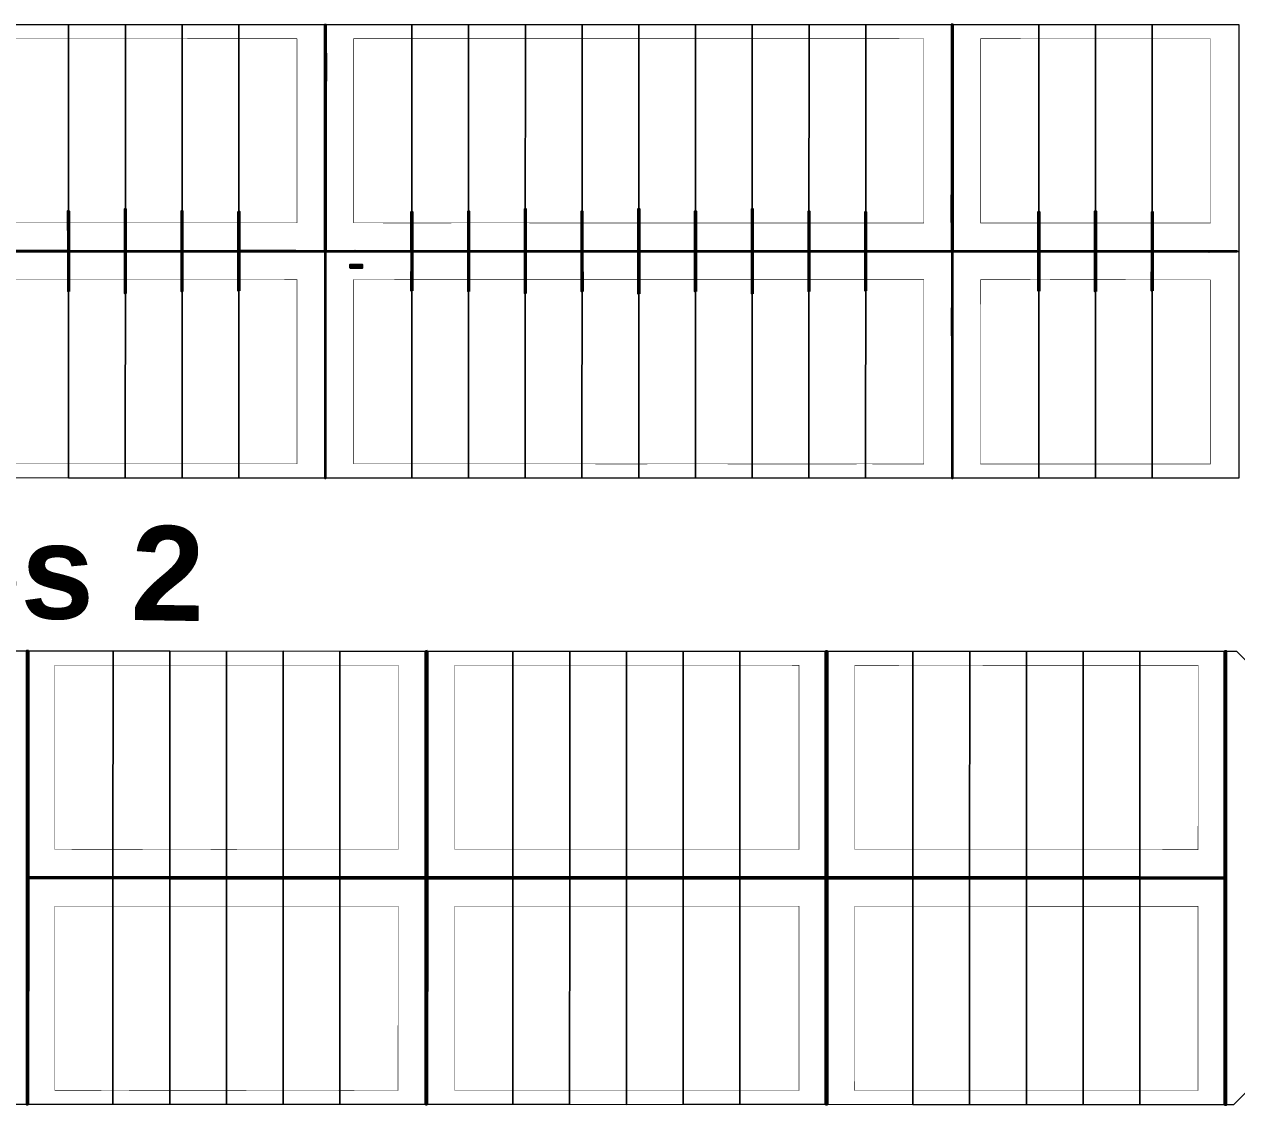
# Model space of a CAD drawing. Header units: centimetres. Extents: x -6122352 to 7132207, y -1694241 to 1947892.
# Drawn here: x 134102 to 262330, y -66196 to 48146 of the extents above; entities that cross this region are included whole.
import ezdxf
from ezdxf.enums import TextEntityAlignment as Align

# ---------------------------------------------------------------- set-up
doc = ezdxf.new("R2010")
doc.units = ezdxf.units.CM
doc.header["$MEASUREMENT"] = 0
doc.linetypes.add('XR-AR-END-SETTING OUT PLAN$0$23261-XR-AR-SI-GF$0$HIDDEN', pattern=[0.375, 0.25, -0.125])
for name, color, linetype, lineweight, true_color in [('08-Compound Wall-2', 6, 'Continuous', 25, 0xff00ff), ('23585-XR-AR-DAMAC PLOT LIMITS$0$1-End units', 7, 'Continuous', 5, 0xf8991e), ('23585-XR-AR-DAMAC PLOT LIMITS$0$1-Open Space', 7, 'Continuous', 5, 0x90cf5a)]:
    doc.layers.add(name, color=color, linetype=linetype, lineweight=lineweight, true_color=true_color)
for name, color, linetype, lineweight in [('23585-XR-AR-BOUNDARY WALLS AND SETBACKS$0$A-ANNO-TEXT', 3, 'Continuous', 25), ('23585-XR-AR-DAMAC PLOT LIMITS$0$1-Mid units', 41, 'Continuous', 5), ('A-ANNO-TEXT', 3, 'Continuous', 25)]:
    doc.layers.add(name, color=color, linetype=linetype, lineweight=lineweight)
for name, color, linetype in [('23585-XR-AR-BOUNDARY WALLS AND SETBACKS$0$cluster name', 2, 'Continuous'), ('23585-XR-AR-BOUNDARY WALLS AND SETBACKS$0$setback', 7, 'XR-AR-END-SETTING OUT PLAN$0$23261-XR-AR-SI-GF$0$HIDDEN'), ('@MI-REF LAYER', 7, 'Continuous'), ('PANEL-TAGS', 7, 'Continuous')]:
    doc.layers.add(name, color=color, linetype=linetype)
doc.styles.add('23585-XR-AR-BOUNDARY WALLS AND SETBACKS$0$Arial', font='arialbd.ttf')
doc.styles.add('PANELTAG_STYLE', font='arial.ttf')

# ---------------------------------------------------------------- blocks, each defined once
blk = doc.blocks.new('23585-XR-AR-BOUNDARY WALLS AND SETBACKS$0$A$Cfa569a08')
at = {"layer": '23585-XR-AR-BOUNDARY WALLS AND SETBACKS$0$cluster name', "style": '23585-XR-AR-BOUNDARY WALLS AND SETBACKS$0$Arial'}
blk.add_text('Maldives 2', height=10, rotation=46.6108, dxfattribs=at).set_placement((496457.64, 2768948.25))
blk = doc.blocks.new('23585-XR-AR-BOUNDARY WALLS AND SETBACKS')
at = {"transparency": 33554679}
h = blk.add_hatch(color=6, dxfattribs=at)
h.dxf.hatch_style = 1
h.paths.add_polyline_path([(496363.77, 2768902.43), (496363.69, 2768902.34), (496360.76, 2768905.03), (496360.84, 2768905.12)])
h.paths.add_polyline_path([(496367.82, 2768906.85), (496367.74, 2768906.76), (496364.76, 2768909.5), (496364.84, 2768909.59)])
h.paths.add_polyline_path([(496371.88, 2768911.28), (496371.8, 2768911.19), (496368.64, 2768914.08), (496368.72, 2768914.17)])
h.paths.add_polyline_path([(496376.04, 2768915.61), (496375.95, 2768915.52), (496372.87, 2768918.35), (496372.95, 2768918.44)])
h.paths.add_polyline_path([(496382.62, 2768916.75), (496382.54, 2768916.66), (496379.54, 2768919.22), (496379.62, 2768919.31)])
h.paths.add_polyline_path([(496380.09, 2768920.03), (496380.01, 2768919.94), (496376.75, 2768922.93), (496376.83, 2768923.02)])
h.paths.add_polyline_path([(496383.62, 2768923.7), (496379.57, 2768919.28), (496379.49, 2768919.36), (496383.53, 2768923.78)])
h.paths.add_polyline_path([(496379.57, 2768919.27), (496375.52, 2768914.85), (496375.43, 2768914.93), (496379.48, 2768919.35)])
h.paths.add_polyline_path([(496375.51, 2768914.85), (496372.96, 2768912.06), (496372.87, 2768912.13), (496375.43, 2768914.93)])
h.paths.add_polyline_path([(496386.56, 2768921.27), (496386.49, 2768921.18), (496383.6, 2768923.65), (496383.68, 2768923.74)])
h.paths.add_polyline_path([(496384.14, 2768924.45), (496384.06, 2768924.37), (496380.97, 2768927.2), (496381.06, 2768927.28)])
h.paths.add_polyline_path([(496387.68, 2768928.12), (496383.63, 2768923.7), (496383.54, 2768923.78), (496387.59, 2768928.2)])
h.paths.add_polyline_path([(496390.41, 2768925.88), (496390.33, 2768925.79), (496387.65, 2768928.08), (496387.73, 2768928.17)])
h.paths.add_polyline_path([(496391.74, 2768932.55), (496387.69, 2768928.13), (496387.6, 2768928.21), (496391.65, 2768932.63)])
h.paths.add_polyline_path([(496388.2, 2768928.88), (496388.11, 2768928.79), (496385.08, 2768931.57), (496385.16, 2768931.66)])
h.paths.add_polyline_path([(496394.3, 2768935.54), (496389.95, 2768939.52), (496390.03, 2768939.61), (496394.38, 2768935.63)])
h.paths.add_polyline_path([(496396.56, 2768937.81), (496394.48, 2768935.54), (496394.39, 2768935.63), (496396.47, 2768937.89)])
h.paths.add_polyline_path([(496394.47, 2768935.54), (496391.74, 2768932.56), (496391.65, 2768932.64), (496394.38, 2768935.62)])
h.paths.add_polyline_path([(496394.4, 2768935.44), (496398.75, 2768931.46), (496398.83, 2768931.54), (496394.48, 2768935.53)])
h.paths.add_polyline_path([(496403.7, 2768939.49), (496403.62, 2768939.4), (496400.58, 2768942.19), (496400.66, 2768942.28)])
h.paths.add_polyline_path([(496400.56, 2768942.37), (496400.48, 2768942.28), (496397.44, 2768945.06), (496397.52, 2768945.15)])
h.paths.add_polyline_path([(496400.61, 2768942.24), (496396.56, 2768937.82), (496396.48, 2768937.9), (496400.52, 2768942.32)])
h.paths.add_polyline_path([(496404.66, 2768946.66), (496400.62, 2768942.24), (496400.53, 2768942.32), (496404.58, 2768946.74)])
h.paths.add_polyline_path([(496407.8, 2768943.87), (496407.72, 2768943.78), (496404.63, 2768946.61), (496404.72, 2768946.7)])
h.paths.add_polyline_path([(496404.61, 2768946.8), (496404.53, 2768946.71), (496401.44, 2768949.54), (496401.53, 2768949.62)])
h.paths.add_polyline_path([(496408.72, 2768951.08), (496404.67, 2768946.67), (496404.58, 2768946.75), (496408.63, 2768951.16)])
h.paths.add_polyline_path([(496408.67, 2768951.22), (496408.58, 2768951.13), (496405.33, 2768954.11), (496405.41, 2768954.2)])
h.paths.add_polyline_path([(496412.03, 2768948.14), (496411.95, 2768948.05), (496408.69, 2768951.04), (496408.77, 2768951.12)])
h.paths.add_polyline_path([(496412.77, 2768955.51), (496408.72, 2768951.09), (496408.64, 2768951.17), (496412.68, 2768955.59)])
h.paths.add_polyline_path([(496416.77, 2768960.07), (496416.69, 2768959.98), (496413.43, 2768962.96), (496413.52, 2768963.05)])
h.paths.add_polyline_path([(496420.13, 2768956.99), (496420.05, 2768956.9), (496416.79, 2768959.88), (496416.88, 2768959.97)])
h.paths.add_polyline_path([(496416.82, 2768959.93), (496412.78, 2768955.51), (496412.69, 2768955.6), (496416.74, 2768960.01)])
h.paths.add_polyline_path([(496420.88, 2768964.35), (496416.83, 2768959.94), (496416.74, 2768960.02), (496420.79, 2768964.44)])
h.paths.add_polyline_path([(496412.72, 2768955.64), (496412.64, 2768955.55), (496409.55, 2768958.38), (496409.63, 2768958.47)])
h.paths.add_polyline_path([(496415.91, 2768952.72), (496415.83, 2768952.63), (496412.74, 2768955.46), (496412.82, 2768955.55)])
h.paths.add_polyline_path([(496424.01, 2768961.57), (496423.93, 2768961.48), (496420.85, 2768964.31), (496420.93, 2768964.4)])
h.paths.add_polyline_path([(496420.83, 2768964.49), (496420.74, 2768964.4), (496417.66, 2768967.23), (496417.74, 2768967.32)])
h.paths.add_polyline_path([(496428.24, 2768965.84), (496428.16, 2768965.75), (496424.9, 2768968.73), (496424.98, 2768968.82)])
h.paths.add_polyline_path([(496424.88, 2768968.91), (496424.8, 2768968.83), (496421.54, 2768971.81), (496421.62, 2768971.9)])
h.paths.add_polyline_path([(496424.93, 2768968.78), (496420.88, 2768964.36), (496420.8, 2768964.44), (496424.84, 2768968.86)])
h.paths.add_polyline_path([(496428.98, 2768973.2), (496424.94, 2768968.79), (496424.85, 2768968.87), (496428.9, 2768973.28)])
h.paths.add_polyline_path([(496428.93, 2768973.34), (496428.85, 2768973.25), (496425.76, 2768976.08), (496425.85, 2768976.17)])
h.paths.add_polyline_path([(496432.12, 2768970.42), (496432.04, 2768970.33), (496428.95, 2768973.15), (496429.04, 2768973.24)])
h.paths.add_polyline_path([(496433.04, 2768977.63), (496428.99, 2768973.21), (496428.9, 2768973.29), (496432.95, 2768977.71)])
h.paths.add_polyline_path([(496436.12, 2768974.89), (496436.04, 2768974.8), (496433.01, 2768977.58), (496433.09, 2768977.67)])
h.paths.add_polyline_path([(496432.99, 2768977.76), (496432.91, 2768977.67), (496429.87, 2768980.45), (496429.95, 2768980.54)])
h.paths.add_polyline_path([(496437.09, 2768982.05), (496433.04, 2768977.63), (496432.96, 2768977.71), (496437, 2768982.13)])
h.paths.add_polyline_path([(496439.08, 2768984.22), (496437.1, 2768982.06), (496437.01, 2768982.14), (496438.99, 2768984.3)])
h.paths.add_polyline_path([(496450.51, 2768990.59), (496450.43, 2768990.51), (496447.4, 2768993.28), (496447.48, 2768993.37)])
h.paths.add_polyline_path([(496447.38, 2768993.47), (496447.29, 2768993.38), (496444.26, 2768996.16), (496444.34, 2768996.25)])
h.paths.add_polyline_path([(496447.43, 2768993.33), (496443.38, 2768988.91), (496443.29, 2768988.99), (496447.34, 2768993.41)])
h.paths.add_polyline_path([(496451.48, 2768997.75), (496447.43, 2768993.34), (496447.35, 2768993.42), (496451.39, 2768997.83)])
h.paths.add_polyline_path([(496454.62, 2768994.97), (496454.53, 2768994.88), (496451.45, 2768997.71), (496451.53, 2768997.79)])
h.paths.add_polyline_path([(496451.43, 2768997.89), (496451.35, 2768997.8), (496448.26, 2769000.63), (496448.34, 2769000.72)])
h.paths.add_polyline_path([(496455.53, 2769002.18), (496451.49, 2768997.76), (496451.4, 2768997.84), (496455.45, 2769002.26)])
h.paths.add_polyline_path([(496458.84, 2768999.24), (496458.76, 2768999.15), (496455.5, 2769002.13), (496455.59, 2769002.22)])
h.paths.add_polyline_path([(496455.48, 2769002.31), (496455.4, 2769002.22), (496452.14, 2769005.21), (496452.23, 2769005.3)])
h.paths.add_polyline_path([(496459.59, 2769006.6), (496455.54, 2769002.18), (496455.45, 2769002.27), (496459.5, 2769006.68)])
h.paths.add_polyline_path([(496462.72, 2769003.82), (496462.64, 2769003.73), (496459.56, 2769006.55), (496459.64, 2769006.64)])
h.paths.add_polyline_path([(496459.54, 2769006.74), (496459.46, 2769006.65), (496456.37, 2769009.48), (496456.45, 2769009.57)])
h.paths.add_polyline_path([(496463.64, 2769011.03), (496459.59, 2769006.61), (496459.51, 2769006.69), (496463.55, 2769011.11)])
h.paths.add_polyline_path([(496466.95, 2769008.09), (496466.86, 2769008), (496463.61, 2769010.98), (496463.69, 2769011.07)])
h.paths.add_polyline_path([(496463.59, 2769011.16), (496463.51, 2769011.07), (496460.25, 2769014.06), (496460.33, 2769014.15)])
h.paths.add_polyline_path([(496467.69, 2769015.45), (496463.65, 2769011.03), (496463.56, 2769011.11), (496467.61, 2769015.53)])
h.paths.add_polyline_path([(496470.83, 2769012.67), (496470.75, 2769012.58), (496467.67, 2769015.4), (496467.75, 2769015.49)])
h.paths.add_polyline_path([(496467.64, 2769015.58), (496467.56, 2769015.5), (496464.47, 2769018.32), (496464.56, 2769018.41)])
h.paths.add_polyline_path([(496471.75, 2769019.87), (496467.7, 2769015.46), (496467.61, 2769015.54), (496471.66, 2769019.95)])
h.paths.add_polyline_path([(496475.05, 2769016.93), (496474.97, 2769016.85), (496471.72, 2769019.83), (496471.8, 2769019.91)])
h.paths.add_polyline_path([(496471.7, 2769020.01), (496471.62, 2769019.92), (496468.36, 2769022.9), (496468.44, 2769022.99)])
h.paths.add_polyline_path([(496475.8, 2769024.3), (496471.76, 2769019.88), (496471.67, 2769019.96), (496475.71, 2769024.38)])
h.paths.add_polyline_path([(496478.94, 2769021.51), (496478.85, 2769021.42), (496475.77, 2769024.25), (496475.85, 2769024.34)])
h.paths.add_polyline_path([(496475.75, 2769024.43), (496475.67, 2769024.34), (496472.58, 2769027.17), (496472.66, 2769027.26)])
h.paths.add_polyline_path([(496479.85, 2769028.72), (496475.81, 2769024.3), (496475.72, 2769024.38), (496479.77, 2769028.8)])
h.paths.add_polyline_path([(496482.94, 2769025.98), (496482.86, 2769025.9), (496479.83, 2769028.67), (496479.91, 2769028.76)])
h.paths.add_polyline_path([(496479.8, 2769028.86), (496479.72, 2769028.77), (496476.69, 2769031.55), (496476.77, 2769031.64)])
h.paths.add_polyline_path([(496483.91, 2769033.14), (496479.86, 2769028.73), (496479.77, 2769028.81), (496483.82, 2769033.23)])
h.paths.add_polyline_path([(496488.16, 2769037.79), (496486.09, 2769035.52), (496486, 2769035.6), (496488.08, 2769037.87)])
h.paths.add_polyline_path([(496485.9, 2769035.51), (496481.55, 2769039.5), (496481.63, 2769039.59), (496485.98, 2769035.6)])
h.paths.add_polyline_path([(496486.08, 2769035.51), (496483.92, 2769033.15), (496483.83, 2769033.23), (496485.99, 2769035.6)])
h.paths.add_polyline_path([(496486.01, 2769035.42), (496490.36, 2769031.43), (496490.44, 2769031.52), (496486.09, 2769035.51)])
h.paths.add_polyline_path([(496495.3, 2769039.47), (496495.22, 2769039.38), (496492.19, 2769042.17), (496492.27, 2769042.25)])
h.paths.add_polyline_path([(496492.17, 2769042.35), (496492.08, 2769042.26), (496489.05, 2769045.04), (496489.13, 2769045.13)])
h.paths.add_polyline_path([(496492.22, 2769042.21), (496488.17, 2769037.8), (496488.08, 2769037.88), (496492.13, 2769042.29)])
h.paths.add_polyline_path([(496496.27, 2769046.64), (496492.22, 2769042.22), (496492.14, 2769042.3), (496496.18, 2769046.72)])
h.paths.add_polyline_path([(496499.41, 2769043.85), (496499.33, 2769043.76), (496496.24, 2769046.59), (496496.32, 2769046.68)])
h.paths.add_polyline_path([(496496.22, 2769046.77), (496496.14, 2769046.68), (496493.05, 2769049.51), (496493.13, 2769049.6)])
h.paths.add_polyline_path([(496500.32, 2769051.06), (496496.28, 2769046.64), (496496.19, 2769046.72), (496500.24, 2769051.14)])
h.paths.add_polyline_path([(496503.63, 2769048.12), (496503.55, 2769048.03), (496500.3, 2769051.01), (496500.38, 2769051.1)])
h.paths.add_polyline_path([(496500.27, 2769051.2), (496500.19, 2769051.11), (496496.94, 2769054.09), (496497.02, 2769054.18)])
h.paths.add_polyline_path([(496504.38, 2769055.48), (496500.33, 2769051.07), (496500.24, 2769051.15), (496504.29, 2769055.56)])
h.paths.add_polyline_path([(496507.52, 2769052.7), (496507.44, 2769052.61), (496504.35, 2769055.44), (496504.43, 2769055.52)])
h.paths.add_polyline_path([(496504.33, 2769055.62), (496504.25, 2769055.53), (496501.16, 2769058.36), (496501.24, 2769058.45)])
h.paths.add_polyline_path([(496508.43, 2769059.91), (496504.39, 2769055.49), (496504.3, 2769055.57), (496508.34, 2769059.99)])
h.paths.add_polyline_path([(496511.74, 2769056.97), (496511.66, 2769056.88), (496508.4, 2769059.86), (496508.48, 2769059.95)])
h.paths.add_polyline_path([(496508.38, 2769060.04), (496508.3, 2769059.95), (496505.04, 2769062.94), (496505.12, 2769063.03)])
h.paths.add_polyline_path([(496512.49, 2769064.33), (496508.44, 2769059.92), (496508.35, 2769060), (496512.4, 2769064.41)])
h.paths.add_polyline_path([(496515.62, 2769061.54), (496515.54, 2769061.46), (496512.46, 2769064.28), (496512.54, 2769064.37)])
h.paths.add_polyline_path([(496512.43, 2769064.47), (496512.35, 2769064.38), (496509.26, 2769067.21), (496509.35, 2769067.3)])
h.paths.add_polyline_path([(496516.54, 2769068.76), (496512.49, 2769064.34), (496512.4, 2769064.42), (496516.45, 2769068.84)])
h.paths.add_polyline_path([(496519.85, 2769065.81), (496519.77, 2769065.72), (496516.51, 2769068.71), (496516.59, 2769068.8)])
h.paths.add_polyline_path([(496516.49, 2769068.89), (496516.41, 2769068.8), (496513.15, 2769071.79), (496513.23, 2769071.88)])
h.paths.add_polyline_path([(496520.59, 2769073.18), (496516.55, 2769068.76), (496516.46, 2769068.84), (496520.5, 2769073.26)])
h.paths.add_polyline_path([(496524.65, 2769077.6), (496520.6, 2769073.19), (496520.51, 2769073.27), (496524.56, 2769077.68)])
h.paths.add_polyline_path([(496520.54, 2769073.31), (496520.46, 2769073.23), (496517.37, 2769076.06), (496517.45, 2769076.14)])
h.paths.add_polyline_path([(496523.73, 2769070.39), (496523.65, 2769070.3), (496520.56, 2769073.13), (496520.64, 2769073.22)])
h.paths.add_polyline_path([(496527.73, 2769074.86), (496527.65, 2769074.77), (496524.62, 2769077.56), (496524.7, 2769077.64)])
h.paths.add_polyline_path([(496524.59, 2769077.74), (496524.51, 2769077.65), (496521.48, 2769080.43), (496521.56, 2769080.52)])
h.paths.add_polyline_path([(496528.7, 2769082.03), (496524.65, 2769077.61), (496524.56, 2769077.69), (496528.61, 2769082.11)])
h.paths.add_polyline_path([(496530.8, 2769084.3), (496535.15, 2769080.32), (496535.23, 2769080.4), (496530.88, 2769084.39)])
h.paths.add_polyline_path([(496530.69, 2769084.4), (496526.34, 2769088.38), (496526.43, 2769088.47), (496530.77, 2769084.48)])
h.paths.add_polyline_path([(496530.87, 2769084.4), (496528.71, 2769082.03), (496528.62, 2769082.12), (496530.78, 2769084.48)])
h.paths.add_polyline_path([(496532.95, 2769086.67), (496530.88, 2769084.4), (496530.79, 2769084.49), (496532.87, 2769086.75)])
h.paths.add_polyline_path([(496540.1, 2769088.35), (496540.02, 2769088.27), (496536.98, 2769091.05), (496537.06, 2769091.14)])
h.paths.add_polyline_path([(496536.96, 2769091.23), (496536.88, 2769091.14), (496533.84, 2769093.92), (496533.92, 2769094.01)])
h.paths.add_polyline_path([(496537.01, 2769091.1), (496532.96, 2769086.68), (496532.87, 2769086.76), (496536.92, 2769091.18)])
h.paths.add_polyline_path([(496541.06, 2769095.52), (496537.02, 2769091.1), (496536.93, 2769091.18), (496540.97, 2769095.6)])
h.paths.add_polyline_path([(496544.2, 2769092.73), (496544.12, 2769092.64), (496541.03, 2769095.47), (496541.11, 2769095.56)])
h.paths.add_polyline_path([(496541.01, 2769095.65), (496540.93, 2769095.57), (496537.84, 2769098.39), (496537.92, 2769098.48)])
h.paths.add_polyline_path([(496545.12, 2769099.94), (496541.07, 2769095.53), (496540.98, 2769095.61), (496545.03, 2769100.02)])
h.paths.add_polyline_path([(496548.2, 2769097.2), (496548.12, 2769097.11), (496545.09, 2769099.9), (496545.17, 2769099.98)])
h.paths.add_polyline_path([(496545.06, 2769100.08), (496544.98, 2769099.99), (496541.95, 2769102.77), (496542.03, 2769102.86)])
h.paths.add_polyline_path([(496549.17, 2769104.37), (496545.12, 2769099.95), (496545.03, 2769100.03), (496549.08, 2769104.45)])
h.paths.add_polyline_path([(496551.16, 2769106.54), (496549.18, 2769104.37), (496549.09, 2769104.46), (496551.07, 2769106.62)])
h.paths.add_polyline_path([(496526.34, 2769088.39), (496521.91, 2769092.44), (496521.99, 2769092.53), (496526.42, 2769088.48)])
h.paths.add_polyline_path([(496521.91, 2769092.45), (496517.48, 2769096.5), (496517.56, 2769096.59), (496521.99, 2769092.54)])
h.paths.add_polyline_path([(496517.47, 2769096.51), (496513.05, 2769100.56), (496513.13, 2769100.65), (496517.56, 2769096.6)])
h.paths.add_polyline_path([(496539.59, 2769076.25), (496544.01, 2769072.2), (496544.09, 2769072.28), (496539.67, 2769076.34)])
h.paths.add_polyline_path([(496535.15, 2769080.31), (496539.58, 2769076.26), (496539.66, 2769076.34), (496535.24, 2769080.4)])
h.paths.add_polyline_path([(496544.02, 2769072.19), (496548.44, 2769068.14), (496548.52, 2769068.22), (496544.1, 2769072.28)])
h.paths.add_polyline_path([(496481.55, 2769039.51), (496477.12, 2769043.56), (496477.2, 2769043.65), (496481.63, 2769039.59)])
h.paths.add_polyline_path([(496477.12, 2769043.57), (496472.69, 2769047.62), (496472.77, 2769047.71), (496477.2, 2769043.65)])
h.paths.add_polyline_path([(496472.68, 2769047.63), (496468.26, 2769051.68), (496468.34, 2769051.77), (496472.77, 2769047.72)])
h.paths.add_polyline_path([(496494.8, 2769027.37), (496499.22, 2769023.31), (496499.3, 2769023.4), (496494.88, 2769027.45)])
h.paths.add_polyline_path([(496490.36, 2769031.43), (496494.79, 2769027.37), (496494.87, 2769027.46), (496490.45, 2769031.52)])
h.paths.add_polyline_path([(496499.23, 2769023.31), (496503.65, 2769019.25), (496503.73, 2769019.34), (496499.31, 2769023.39)])
h.paths.add_polyline_path([(496389.94, 2768939.53), (496385.52, 2768943.58), (496385.6, 2768943.67), (496390.02, 2768939.62)])
h.paths.add_polyline_path([(496381.08, 2768947.65), (496376.65, 2768951.7), (496376.73, 2768951.79), (496381.16, 2768947.74)])
h.paths.add_polyline_path([(496385.51, 2768943.59), (496381.08, 2768947.64), (496381.17, 2768947.73), (496385.59, 2768943.68)])
h.paths.add_polyline_path([(496398.76, 2768931.45), (496403.18, 2768927.4), (496403.26, 2768927.48), (496398.84, 2768931.54)])
h.paths.add_polyline_path([(496403.19, 2768927.39), (496407.61, 2768923.34), (496407.69, 2768923.42), (496403.27, 2768927.48)])
h.paths.add_polyline_path([(496407.62, 2768923.33), (496412.04, 2768919.28), (496412.12, 2768919.36), (496407.7, 2768923.42)])
h.paths.add_polyline_path([(496443.37, 2768988.91), (496441.39, 2768986.74), (496441.3, 2768986.82), (496443.29, 2768988.99)])
at = {"layer": '08-Compound Wall-2'}
for points in [[(496551.16, 2769106.54), (496549.18, 2769104.37), (496549.09, 2769104.46), (496551.07, 2769106.62)], [(496549.17, 2769104.37), (496545.12, 2769099.95), (496545.03, 2769100.03), (496549.08, 2769104.45)], [(496545.06, 2769100.08), (496544.98, 2769099.99), (496541.95, 2769102.77), (496542.03, 2769102.86)], [(496517.47, 2769096.51), (496513.05, 2769100.56), (496513.13, 2769100.65), (496517.56, 2769096.6)], [(496545.12, 2769099.94), (496541.07, 2769095.53), (496540.98, 2769095.61), (496545.03, 2769100.02)], [(496548.2, 2769097.2), (496548.12, 2769097.11), (496545.09, 2769099.9), (496545.17, 2769099.98)], [(496541.01, 2769095.65), (496540.93, 2769095.57), (496537.84, 2769098.39), (496537.92, 2769098.48)], [(496521.91, 2769092.45), (496517.48, 2769096.5), (496517.56, 2769096.59), (496521.99, 2769092.54)], [(496541.06, 2769095.52), (496537.02, 2769091.1), (496536.93, 2769091.18), (496540.97, 2769095.6)], [(496544.2, 2769092.73), (496544.12, 2769092.64), (496541.03, 2769095.47), (496541.11, 2769095.56)], [(496536.96, 2769091.23), (496536.88, 2769091.14), (496533.84, 2769093.92), (496533.92, 2769094.01)], [(496526.34, 2769088.39), (496521.91, 2769092.44), (496521.99, 2769092.53), (496526.42, 2769088.48)], [(496537.01, 2769091.1), (496532.96, 2769086.68), (496532.87, 2769086.76), (496536.92, 2769091.18)], [(496540.1, 2769088.35), (496540.02, 2769088.27), (496536.98, 2769091.05), (496537.06, 2769091.14)], [(496530.69, 2769084.4), (496526.34, 2769088.38), (496526.43, 2769088.47), (496530.77, 2769084.48)], [(496532.95, 2769086.67), (496530.88, 2769084.4), (496530.79, 2769084.49), (496532.87, 2769086.75)], [(496530.87, 2769084.4), (496528.71, 2769082.03), (496528.62, 2769082.12), (496530.78, 2769084.48)], [(496530.8, 2769084.3), (496535.15, 2769080.32), (496535.23, 2769080.4), (496530.88, 2769084.39)], [(496528.7, 2769082.03), (496524.65, 2769077.61), (496524.56, 2769077.69), (496528.61, 2769082.11)], [(496524.59, 2769077.74), (496524.51, 2769077.65), (496521.48, 2769080.43), (496521.56, 2769080.52)], [(496535.15, 2769080.31), (496539.58, 2769076.26), (496539.66, 2769076.34), (496535.24, 2769080.4)], [(496524.65, 2769077.6), (496520.6, 2769073.19), (496520.51, 2769073.27), (496524.56, 2769077.68)], [(496527.73, 2769074.86), (496527.65, 2769074.77), (496524.62, 2769077.56), (496524.7, 2769077.64)], [(496539.59, 2769076.25), (496544.01, 2769072.2), (496544.09, 2769072.28), (496539.67, 2769076.34)], [(496520.54, 2769073.31), (496520.46, 2769073.23), (496517.37, 2769076.06), (496517.45, 2769076.14)], [(496520.59, 2769073.18), (496516.55, 2769068.76), (496516.46, 2769068.84), (496520.5, 2769073.26)], [(496523.73, 2769070.39), (496523.65, 2769070.3), (496520.56, 2769073.13), (496520.64, 2769073.22)], [(496516.49, 2769068.89), (496516.41, 2769068.8), (496513.15, 2769071.79), (496513.23, 2769071.88)], [(496544.02, 2769072.19), (496548.44, 2769068.14), (496548.52, 2769068.22), (496544.1, 2769072.28)], [(496516.54, 2769068.76), (496512.49, 2769064.34), (496512.4, 2769064.42), (496516.45, 2769068.84)], [(496519.85, 2769065.81), (496519.77, 2769065.72), (496516.51, 2769068.71), (496516.59, 2769068.8)], [(496512.43, 2769064.47), (496512.35, 2769064.38), (496509.26, 2769067.21), (496509.35, 2769067.3)], [(496512.49, 2769064.33), (496508.44, 2769059.92), (496508.35, 2769060), (496512.4, 2769064.41)], [(496515.62, 2769061.54), (496515.54, 2769061.46), (496512.46, 2769064.28), (496512.54, 2769064.37)], [(496508.38, 2769060.04), (496508.3, 2769059.95), (496505.04, 2769062.94), (496505.12, 2769063.03)], [(496508.43, 2769059.91), (496504.39, 2769055.49), (496504.3, 2769055.57), (496508.34, 2769059.99)], [(496511.74, 2769056.97), (496511.66, 2769056.88), (496508.4, 2769059.86), (496508.48, 2769059.95)], [(496504.33, 2769055.62), (496504.25, 2769055.53), (496501.16, 2769058.36), (496501.24, 2769058.45)], [(496504.38, 2769055.48), (496500.33, 2769051.07), (496500.24, 2769051.15), (496504.29, 2769055.56)], [(496507.52, 2769052.7), (496507.44, 2769052.61), (496504.35, 2769055.44), (496504.43, 2769055.52)], [(496500.27, 2769051.2), (496500.19, 2769051.11), (496496.94, 2769054.09), (496497.02, 2769054.18)], [(496472.68, 2769047.63), (496468.26, 2769051.68), (496468.34, 2769051.77), (496472.77, 2769047.72)], [(496500.32, 2769051.06), (496496.28, 2769046.64), (496496.19, 2769046.72), (496500.24, 2769051.14)], [(496503.63, 2769048.12), (496503.55, 2769048.03), (496500.3, 2769051.01), (496500.38, 2769051.1)], [(496496.22, 2769046.77), (496496.14, 2769046.68), (496493.05, 2769049.51), (496493.13, 2769049.6)], [(496477.12, 2769043.57), (496472.69, 2769047.62), (496472.77, 2769047.71), (496477.2, 2769043.65)], [(496496.27, 2769046.64), (496492.22, 2769042.22), (496492.14, 2769042.3), (496496.18, 2769046.72)], [(496499.41, 2769043.85), (496499.33, 2769043.76), (496496.24, 2769046.59), (496496.32, 2769046.68)], [(496492.17, 2769042.35), (496492.08, 2769042.26), (496489.05, 2769045.04), (496489.13, 2769045.13)], [(496481.55, 2769039.51), (496477.12, 2769043.56), (496477.2, 2769043.65), (496481.63, 2769039.59)], [(496492.22, 2769042.21), (496488.17, 2769037.8), (496488.08, 2769037.88), (496492.13, 2769042.29)], [(496495.3, 2769039.47), (496495.22, 2769039.38), (496492.19, 2769042.17), (496492.27, 2769042.25)], [(496485.9, 2769035.51), (496481.55, 2769039.5), (496481.63, 2769039.59), (496485.98, 2769035.6)], [(496488.16, 2769037.79), (496486.09, 2769035.52), (496486, 2769035.6), (496488.08, 2769037.87)], [(496486.08, 2769035.51), (496483.92, 2769033.15), (496483.83, 2769033.23), (496485.99, 2769035.6)], [(496486.01, 2769035.42), (496490.36, 2769031.43), (496490.44, 2769031.52), (496486.09, 2769035.51)], [(496483.91, 2769033.14), (496479.86, 2769028.73), (496479.77, 2769028.81), (496483.82, 2769033.23)], [(496479.8, 2769028.86), (496479.72, 2769028.77), (496476.69, 2769031.55), (496476.77, 2769031.64)], [(496490.36, 2769031.43), (496494.79, 2769027.37), (496494.87, 2769027.46), (496490.45, 2769031.52)], [(496479.85, 2769028.72), (496475.81, 2769024.3), (496475.72, 2769024.38), (496479.77, 2769028.8)], [(496482.94, 2769025.98), (496482.86, 2769025.9), (496479.83, 2769028.67), (496479.91, 2769028.76)], [(496494.8, 2769027.37), (496499.22, 2769023.31), (496499.3, 2769023.4), (496494.88, 2769027.45)], [(496475.75, 2769024.43), (496475.67, 2769024.34), (496472.58, 2769027.17), (496472.66, 2769027.26)], [(496475.8, 2769024.3), (496471.76, 2769019.88), (496471.67, 2769019.96), (496475.71, 2769024.38)], [(496478.94, 2769021.51), (496478.85, 2769021.42), (496475.77, 2769024.25), (496475.85, 2769024.34)], [(496471.7, 2769020.01), (496471.62, 2769019.92), (496468.36, 2769022.9), (496468.44, 2769022.99)], [(496499.23, 2769023.31), (496503.65, 2769019.25), (496503.73, 2769019.34), (496499.31, 2769023.39)], [(496471.75, 2769019.87), (496467.7, 2769015.46), (496467.61, 2769015.54), (496471.66, 2769019.95)], [(496475.05, 2769016.93), (496474.97, 2769016.85), (496471.72, 2769019.83), (496471.8, 2769019.91)], [(496467.64, 2769015.58), (496467.56, 2769015.5), (496464.47, 2769018.32), (496464.56, 2769018.41)], [(496467.69, 2769015.45), (496463.65, 2769011.03), (496463.56, 2769011.11), (496467.61, 2769015.53)], [(496470.83, 2769012.67), (496470.75, 2769012.58), (496467.67, 2769015.4), (496467.75, 2769015.49)]]:
    blk.add_lwpolyline(points, close=True, dxfattribs=at)
for points in [[(496513.16, 2769100.68), (496513.09, 2769100.61), (496513.02, 2769100.53)], [(496553.06, 2769046.09), (496570.68, 2769029.94), (496576.8, 2769036.62), (496580.85, 2769041.04), (496584.9, 2769045.46), (496588.96, 2769049.89), (496593.01, 2769054.31), (496599.06, 2769060.91), (496581.43, 2769077.06)], [(496599.26, 2769060.99), (496581.57, 2769077.2), (496581.43, 2769077.06)], [(496616.82, 2769044.63), (496616.96, 2769044.77), (496599.26, 2769060.99)], [(496616.82, 2769044.63), (496599.2, 2769060.77), (496593.16, 2769054.18), (496589.1, 2769049.75), (496585.05, 2769045.33), (496581, 2769040.9), (496576.94, 2769036.48), (496570.83, 2769029.81), (496588.45, 2769013.66)], [(496524.48, 2769014.9), (496542.11, 2768998.76), (496548.22, 2769005.43), (496552.27, 2769009.85), (496556.33, 2769014.28), (496560.38, 2769018.7), (496564.43, 2769023.12), (496570.55, 2769029.8), (496552.93, 2769045.94)], [(496553.06, 2769046.09), (496552.99, 2769046.02), (496552.93, 2769045.94)], [(496588.32, 2769013.51), (496570.69, 2769029.66), (496564.58, 2769022.99), (496560.53, 2769018.56), (496556.47, 2769014.14), (496552.42, 2769009.72), (496548.37, 2769005.29), (496542.25, 2768998.62), (496559.87, 2768982.47)], [(496495.97, 2768983.79), (496513.6, 2768967.64), (496519.64, 2768974.24), (496523.7, 2768978.66), (496527.75, 2768983.09), (496531.8, 2768987.51), (496535.86, 2768991.94), (496541.97, 2768998.61), (496524.35, 2769014.75)], [(496524.48, 2769014.9), (496524.42, 2769014.83), (496524.35, 2769014.75)], [(496588.32, 2769013.51), (496588.38, 2769013.59), (496588.45, 2769013.66)], [(496559.74, 2768982.33), (496542.12, 2768998.47), (496536, 2768991.8), (496531.95, 2768987.38), (496527.9, 2768982.95), (496523.84, 2768978.53), (496519.79, 2768974.11), (496513.74, 2768967.51), (496531.36, 2768951.36)], [(496495.97, 2768983.79), (496495.84, 2768983.64), (496513.53, 2768967.43)], [(496559.74, 2768982.33), (496559.81, 2768982.4), (496559.87, 2768982.47)], [(496513.53, 2768967.43), (496531.23, 2768951.21), (496531.36, 2768951.36)]]:
    blk.add_lwpolyline(points, dxfattribs=at)
at = {"layer": '23585-XR-AR-BOUNDARY WALLS AND SETBACKS$0$setback', "ltscale": 40, "const_width": 0.05}
for points in [[(496516.22, 2769101.81), (496530.6, 2769088.63), (496534.76, 2769093.17), (496538.81, 2769097.59), (496542.86, 2769102.01), (496547.02, 2769106.55), (496532.64, 2769119.72), (496528.49, 2769115.19), (496524.43, 2769110.76), (496520.38, 2769106.34)], [(496549.4, 2769071.4), (496553.56, 2769075.94), (496557.61, 2769080.36), (496561.66, 2769084.79), (496565.82, 2769089.32), (496551.44, 2769102.49), (496547.29, 2769097.96), (496543.23, 2769093.54), (496539.18, 2769089.11), (496535.02, 2769084.58)], [(496526.55, 2769084.21), (496512.17, 2769097.38), (496508.02, 2769092.85), (496503.96, 2769088.42), (496499.91, 2769084), (496495.86, 2769079.58), (496491.8, 2769075.15), (496487.75, 2769070.73), (496483.69, 2769066.3), (496479.64, 2769061.88), (496475.59, 2769057.46), (496471.43, 2769052.92), (496485.81, 2769039.75), (496489.97, 2769044.28), (496494.02, 2769048.71), (496498.07, 2769053.13), (496502.13, 2769057.55), (496506.18, 2769061.98), (496510.23, 2769066.4), (496514.29, 2769070.83), (496518.34, 2769075.25), (496522.39, 2769079.67)], [(496545.35, 2769066.98), (496530.97, 2769080.15), (496526.82, 2769075.62), (496522.76, 2769071.2), (496518.71, 2769066.77), (496514.66, 2769062.35), (496510.6, 2769057.93), (496506.55, 2769053.5), (496502.5, 2769049.08), (496498.44, 2769044.65), (496494.39, 2769040.23), (496490.23, 2769035.7), (496504.61, 2769022.52), (496508.77, 2769027.06), (496512.82, 2769031.48), (496516.87, 2769035.9), (496520.93, 2769040.33), (496524.98, 2769044.75), (496529.03, 2769049.18), (496533.09, 2769053.6), (496537.14, 2769058.02), (496541.19, 2769062.45)], [(496589.3, 2769016.81), (496574.93, 2769029.99), (496579.08, 2769034.52), (496583.14, 2769038.95), (496587.19, 2769043.37), (496591.24, 2769047.79), (496595.3, 2769052.22), (496599.45, 2769056.75), (496613.83, 2769043.58), (496609.67, 2769039.04), (496605.62, 2769034.62), (496601.57, 2769030.2), (496597.51, 2769025.77), (496593.46, 2769021.35)], [(496585.32, 2769012.46), (496570.94, 2769025.64), (496566.72, 2769021.03), (496562.67, 2769016.61), (496558.61, 2769012.18), (496554.56, 2769007.76), (496550.51, 2769003.33), (496546.35, 2768998.8), (496560.73, 2768985.63), (496564.88, 2768990.16), (496568.94, 2768994.58), (496572.99, 2768999.01), (496577.04, 2769003.43), (496581.1, 2769007.86)], [(496523.5, 2769011.6), (496519.34, 2769007.07), (496515.29, 2769002.64), (496511.23, 2768998.22), (496507.18, 2768993.8), (496503.13, 2768989.37), (496498.97, 2768984.84), (496513.35, 2768971.66), (496517.5, 2768976.2), (496521.56, 2768980.62), (496525.61, 2768985.05), (496529.67, 2768989.47), (496533.72, 2768993.89), (496537.87, 2768998.43)], [(496556.67, 2768981.2), (496542.3, 2768994.38), (496538.14, 2768989.84), (496534.09, 2768985.42), (496530.04, 2768980.99), (496525.98, 2768976.57), (496521.93, 2768972.15), (496517.77, 2768967.61), (496532.15, 2768954.44), (496536.31, 2768958.97), (496540.36, 2768963.4), (496544.41, 2768967.82), (496548.47, 2768972.24), (496552.52, 2768976.67)]]:
    blk.add_lwpolyline(points, close=True, dxfattribs=at)
for points in [[(496580.65, 2769073.98), (496576.49, 2769069.44), (496572.44, 2769065.02), (496568.39, 2769060.6), (496564.33, 2769056.17), (496560.28, 2769051.75), (496556.13, 2769047.21), (496570.5, 2769034.04), (496574.66, 2769038.58), (496578.71, 2769043), (496582.76, 2769047.42), (496586.82, 2769051.85), (496590.87, 2769056.27), (496595.03, 2769060.8), (496580.65, 2769073.98)], [(496467.38, 2769048.5), (496463.23, 2769043.96), (496459.17, 2769039.54), (496455.12, 2769035.12), (496451.06, 2769030.69), (496447.01, 2769026.27)], [(496461.39, 2769013.1), (496465.44, 2769017.52), (496469.5, 2769021.94), (496473.55, 2769026.37), (496477.6, 2769030.79), (496481.76, 2769035.33), (496467.38, 2769048.5)], [(496566.52, 2769029.69), (496552.14, 2769042.86), (496547.92, 2769038.26), (496543.86, 2769033.83), (496539.81, 2769029.41), (496535.76, 2769024.98), (496531.7, 2769020.56), (496527.55, 2769016.03), (496541.93, 2769002.85), (496546.08, 2769007.39), (496550.13, 2769011.81), (496554.19, 2769016.23), (496558.24, 2769020.66), (496562.3, 2769025.08), (496566.52, 2769029.69)], [(496500.56, 2769018.1), (496486.18, 2769031.27), (496482.03, 2769026.74), (496477.97, 2769022.31), (496473.92, 2769017.89), (496469.87, 2769013.47), (496465.81, 2769009.04)], [(496480.19, 2768995.87), (496484.24, 2769000.29), (496488.3, 2769004.72), (496492.35, 2769009.14), (496496.4, 2769013.56), (496500.56, 2769018.1)]]:
    blk.add_lwpolyline(points, dxfattribs=at)
at = {"layer": '23585-XR-AR-BOUNDARY WALLS AND SETBACKS$0$A-ANNO-TEXT'}
blk.add_blockref('23585-XR-AR-BOUNDARY WALLS AND SETBACKS$0$A$Cfa569a08', (0, 0), dxfattribs=at)
blk = doc.blocks.new('A$C9d9485f6')
at = {"layer": 'A-ANNO-TEXT', "rotation": 312.4881850805905}
blk.add_blockref('23585-XR-AR-BOUNDARY WALLS AND SETBACKS', (-2377088.53, -1504219.25), dxfattribs=at)
blk = doc.blocks.new('23585-XR-AR-DAMAC PLOT LIMITS')
at = {"layer": '23585-XR-AR-DAMAC PLOT LIMITS$0$1-End units', "color": 251, "true_color": 0x636466}
for points in [[(496551.25, 2769106.73), (496545.07, 2769099.99), (496527.38, 2769116.2), (496533.56, 2769122.94)], [(496530.79, 2769084.39), (496513.09, 2769100.61), (496519.27, 2769107.35), (496536.97, 2769091.14)], [(496568.95, 2769090.52), (496562.77, 2769083.77), (496545.07, 2769099.99), (496551.25, 2769106.73)], [(496524.6, 2769077.65), (496506.91, 2769093.86), (496513.09, 2769100.61), (496530.79, 2769084.39)], [(496530.79, 2769084.39), (496536.97, 2769091.14), (496554.66, 2769074.93), (496548.48, 2769068.18)], [(496524.6, 2769077.65), (496530.79, 2769084.39), (496548.48, 2769068.18), (496542.3, 2769061.43)], [(496599.26, 2769060.99), (496593.08, 2769054.24), (496575.39, 2769070.46), (496581.57, 2769077.2)], [(496616.96, 2769044.77), (496610.78, 2769038.03), (496593.08, 2769054.24), (496599.26, 2769060.99)], [(496486, 2769035.51), (496468.3, 2769051.72), (496474.48, 2769058.47), (496492.18, 2769042.26)], [(496570.69, 2769029.8), (496552.99, 2769046.02), (496559.17, 2769052.76), (496576.87, 2769036.55)], [(496479.81, 2769028.76), (496462.12, 2769044.98), (496468.3, 2769051.72), (496486, 2769035.51)], [(496564.51, 2769023.06), (496546.81, 2769039.27), (496552.99, 2769046.02), (496570.69, 2769029.8)], [(496486, 2769035.51), (496492.18, 2769042.26), (496509.87, 2769026.04), (496503.69, 2769019.3)], [(496570.69, 2769029.8), (496576.87, 2769036.55), (496594.56, 2769020.33), (496588.38, 2769013.59)], [(496479.81, 2769028.76), (496486, 2769035.51), (496503.69, 2769019.3), (496497.51, 2769012.55)], [(496564.51, 2769023.06), (496570.69, 2769029.8), (496588.38, 2769013.59), (496582.2, 2769006.84)], [(496542.11, 2768998.61), (496524.42, 2769014.83), (496530.6, 2769021.57), (496548.29, 2769005.36)], [(496535.93, 2768991.87), (496518.24, 2769008.08), (496524.42, 2769014.83), (496542.11, 2768998.61)], [(496542.11, 2768998.61), (496548.29, 2769005.36), (496565.99, 2768989.15), (496559.81, 2768982.4)], [(496535.93, 2768991.87), (496542.11, 2768998.61), (496559.81, 2768982.4), (496553.63, 2768975.65)], [(496519.72, 2768974.17), (496513.53, 2768967.43), (496495.84, 2768983.64), (496502.02, 2768990.39)], [(496537.41, 2768957.96), (496531.23, 2768951.21), (496513.53, 2768967.43), (496519.72, 2768974.17)]]:
    blk.add_lwpolyline(points, close=True, dxfattribs=at)
at = {"layer": '23585-XR-AR-DAMAC PLOT LIMITS$0$1-Mid units', "color": 251, "true_color": 0x636466}
for points in [[(496541.02, 2769095.56), (496523.33, 2769111.78), (496527.38, 2769116.2), (496545.07, 2769099.99)], [(496536.97, 2769091.14), (496519.27, 2769107.35), (496523.33, 2769111.78), (496541.02, 2769095.56)], [(496541.02, 2769095.56), (496545.07, 2769099.99), (496562.77, 2769083.77), (496558.72, 2769079.35)], [(496536.97, 2769091.14), (496541.02, 2769095.56), (496558.72, 2769079.35), (496554.66, 2769074.93)], [(496520.55, 2769073.22), (496502.86, 2769089.44), (496506.91, 2769093.86), (496524.6, 2769077.65)], [(496516.5, 2769068.8), (496498.8, 2769085.01), (496502.86, 2769089.44), (496520.55, 2769073.22)], [(496512.44, 2769064.38), (496494.75, 2769080.59), (496498.8, 2769085.01), (496516.5, 2769068.8)], [(496508.39, 2769059.95), (496490.7, 2769076.17), (496494.75, 2769080.59), (496512.44, 2769064.38)], [(496520.55, 2769073.22), (496524.6, 2769077.65), (496542.3, 2769061.43), (496538.25, 2769057.01)], [(496504.34, 2769055.53), (496486.64, 2769071.74), (496490.7, 2769076.17), (496508.39, 2769059.95)], [(496516.5, 2769068.8), (496520.55, 2769073.22), (496538.25, 2769057.01), (496534.19, 2769052.59)], [(496500.28, 2769051.1), (496482.59, 2769067.32), (496486.64, 2769071.74), (496504.34, 2769055.53)], [(496589.03, 2769049.82), (496571.34, 2769066.03), (496575.39, 2769070.46), (496593.08, 2769054.24)], [(496512.44, 2769064.38), (496516.5, 2769068.8), (496534.19, 2769052.59), (496530.14, 2769048.16)], [(496496.23, 2769046.68), (496478.54, 2769062.89), (496482.59, 2769067.32), (496500.28, 2769051.1)], [(496584.98, 2769045.4), (496567.28, 2769061.61), (496571.34, 2769066.03), (496589.03, 2769049.82)], [(496508.39, 2769059.95), (496512.44, 2769064.38), (496530.14, 2769048.16), (496526.09, 2769043.74)], [(496492.18, 2769042.26), (496474.48, 2769058.47), (496478.54, 2769062.89), (496496.23, 2769046.68)], [(496580.92, 2769040.97), (496563.23, 2769057.19), (496567.28, 2769061.61), (496584.98, 2769045.4)], [(496504.34, 2769055.53), (496508.39, 2769059.95), (496526.09, 2769043.74), (496522.03, 2769039.31)], [(496576.87, 2769036.55), (496559.17, 2769052.76), (496563.23, 2769057.19), (496580.92, 2769040.97)], [(496500.28, 2769051.1), (496504.34, 2769055.53), (496522.03, 2769039.31), (496517.98, 2769034.89)], [(496589.03, 2769049.82), (496593.08, 2769054.24), (496610.78, 2769038.03), (496606.73, 2769033.61)], [(496496.23, 2769046.68), (496500.28, 2769051.1), (496517.98, 2769034.89), (496513.93, 2769030.47)], [(496584.98, 2769045.4), (496589.03, 2769049.82), (496606.73, 2769033.61), (496602.67, 2769029.18)], [(496492.18, 2769042.26), (496496.23, 2769046.68), (496513.93, 2769030.47), (496509.87, 2769026.04)], [(496475.76, 2769024.34), (496458.07, 2769040.55), (496462.12, 2769044.98), (496479.81, 2769028.76)], [(496580.92, 2769040.97), (496584.98, 2769045.4), (496602.67, 2769029.18), (496598.62, 2769024.76)], [(496471.71, 2769019.92), (496454.01, 2769036.13), (496458.07, 2769040.55), (496475.76, 2769024.34)], [(496576.87, 2769036.55), (496580.92, 2769040.97), (496598.62, 2769024.76), (496594.56, 2769020.33)], [(496560.45, 2769018.63), (496542.76, 2769034.85), (496546.81, 2769039.27), (496564.51, 2769023.06)], [(496467.65, 2769015.49), (496449.96, 2769031.71), (496454.01, 2769036.13), (496471.71, 2769019.92)], [(496556.4, 2769014.21), (496538.7, 2769030.42), (496542.76, 2769034.85), (496560.45, 2769018.63)], [(496463.6, 2769011.07), (496445.91, 2769027.28), (496449.96, 2769031.71), (496467.65, 2769015.49)], [(496552.35, 2769009.78), (496534.65, 2769026), (496538.7, 2769030.42), (496556.4, 2769014.21)], [(496475.76, 2769024.34), (496479.81, 2769028.76), (496497.51, 2769012.55), (496493.46, 2769008.13)], [(496548.29, 2769005.36), (496530.6, 2769021.57), (496534.65, 2769026), (496552.35, 2769009.78)], [(496471.71, 2769019.92), (496475.76, 2769024.34), (496493.46, 2769008.13), (496489.4, 2769003.7)], [(496560.45, 2769018.63), (496564.51, 2769023.06), (496582.2, 2769006.84), (496578.15, 2769002.42)], [(496467.65, 2769015.49), (496471.71, 2769019.92), (496489.4, 2769003.7), (496485.35, 2768999.28)], [(496556.4, 2769014.21), (496560.45, 2769018.63), (496578.15, 2769002.42), (496574.1, 2768997.99)], [(496463.6, 2769011.07), (496467.65, 2769015.49), (496485.35, 2768999.28), (496481.3, 2768994.86)], [(496552.35, 2769009.78), (496556.4, 2769014.21), (496574.1, 2768997.99), (496570.04, 2768993.57)], [(496548.29, 2769005.36), (496552.35, 2769009.78), (496570.04, 2768993.57), (496565.99, 2768989.15)], [(496531.88, 2768987.44), (496514.18, 2769003.66), (496518.24, 2769008.08), (496535.93, 2768991.87)], [(496527.82, 2768983.02), (496510.13, 2768999.23), (496514.18, 2769003.66), (496531.88, 2768987.44)], [(496523.77, 2768978.6), (496506.07, 2768994.81), (496510.13, 2768999.23), (496527.82, 2768983.02)], [(496519.72, 2768974.17), (496502.02, 2768990.39), (496506.07, 2768994.81), (496523.77, 2768978.6)], [(496531.88, 2768987.44), (496535.93, 2768991.87), (496553.63, 2768975.65), (496549.57, 2768971.23)], [(496527.82, 2768983.02), (496531.88, 2768987.44), (496549.57, 2768971.23), (496545.52, 2768966.81)], [(496523.77, 2768978.6), (496527.82, 2768983.02), (496545.52, 2768966.81), (496541.47, 2768962.38)], [(496541.47, 2768962.38), (496537.41, 2768957.96), (496519.72, 2768974.17), (496523.77, 2768978.6)]]:
    blk.add_lwpolyline(points, close=True, dxfattribs=at)
at = {"layer": '23585-XR-AR-DAMAC PLOT LIMITS$0$1-Open Space', "color": 251, "true_color": 0x636466}
for points in [[(496608.19, 2769059.9), (496612.58, 2769055.81), (496616.98, 2769051.72), (496617.23, 2769051.48), (496617.48, 2769045.34), (496616.96, 2769044.77), (496599.26, 2769060.99), (496581.57, 2769077.2), (496582.29, 2769077.99), (496588.48, 2769078.24), (496595.02, 2769072.16), (496599.41, 2769068.07), (496603.8, 2769063.98)], [(496513.53, 2768967.43), (496531.23, 2768951.21), (496529.2, 2768949), (496511.51, 2768965.21), (496493.81, 2768981.43), (496495.84, 2768983.64)]]:
    blk.add_lwpolyline(points, close=True, dxfattribs=at)
blk = doc.blocks.new('A$Cf093b529')
at = {"layer": 'A-ANNO-TEXT'}
blk.add_blockref('23585-XR-AR-DAMAC PLOT LIMITS', (-495391.99, -2768603.44), dxfattribs=at)
blk = doc.blocks.new('PANELTAG')
at = {"layer": 'PANEL-TAGS', "color": 1}
blk.add_lwpolyline([(-13.5, -3.3), (13.5, -3.3), (13.5, 3.3), (-13.5, 3.3)], close=True, dxfattribs=at)
at = {"layer": 'PANEL-TAGS', "color": 40, "true_color": 0xffd700}
blk.add_solid([(-13.5, -3.3), (13.5, -3.3), (-13.5, 3.3), (13.5, 3.3)], dxfattribs=at)
at = {"layer": 'PANEL-TAGS', "color": 5, "style": 'PANELTAG_STYLE', "width": 0.85}
blk.add_attdef('TAGNO', text='', height=3, dxfattribs=at).set_placement((0, 0), align=Align.MIDDLE)

msp = doc.modelspace()

# ---------------------------------------------------------------- block references
at = {"layer": '@MI-REF LAYER', "xscale": 1000, "yscale": 1000, "zscale": 1000}
msp.add_blockref('A$C9d9485f6', (-23958.95046, 48155.57226), dxfattribs=at)
at = {"layer": '@MI-REF LAYER', "xscale": 1000, "yscale": 1000, "zscale": 1000, "rotation": 312.4882903633292}
msp.add_blockref('A$Cf093b529', (-891608.73293, 539022.72011), dxfattribs=at)
at = {"layer": 'PANEL-TAGS'}
ref = msp.add_blockref('PANELTAG', (169209.98213, 22537.43259), dxfattribs=dict(at, xscale=50, yscale=50, zscale=50))
ref.add_attrib('TAGNO', 'T2-T2-003', dxfattribs={"color": 5, "height": 150, "style": 'PANELTAG_STYLE', "width": 0.85}).set_placement((169209.98213, 22537.43259), align=Align.MIDDLE_CENTER)

doc.saveas('drawing.dxf')
